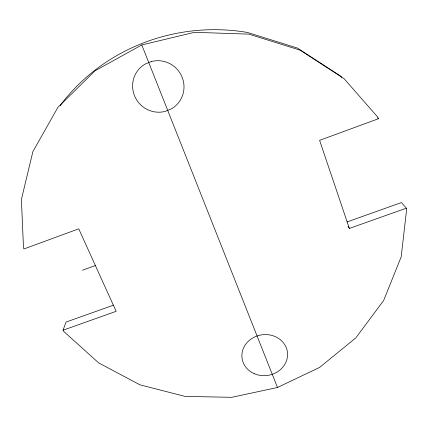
<?xml version="1.0" encoding="UTF-8"?>
<svg xmlns="http://www.w3.org/2000/svg" width="428" height="428" viewBox="0 0 428 428"><rect width="100%" height="100%" fill="white"/><g stroke="black" fill="none" stroke-linecap="round" stroke-linejoin="round"><path stroke-width="0.64" d="M347.065 221.939L401.453 202.556L406.349 208.179L406.6 209.741L401.17 256.907L383.665 300.461L355.786 337.933L319.62 367.401L277.483 387.49L231.81 397.307L185.094 396.414L139.87 384.804L98.675 362.912L64.002 331.657L63.044 330.202L66.03 322.075L113.586 305.132M60.289 105.753L61.263 104.025A188.534 179.567 -3.9 0 1 247.475 32.458L297.455 48.075L340.474 75.97L341.785 77.463M406.349 208.179L349.355 228.44L319.604 140.347L378.496 118.717L377.747 117.128L344.107 78.704L300.028 50.13L248.78 34.128L194.505 32.319L141.786 44.951L95.005 70.813L57.855 107.46L32.886 151.587L21.4 199.496L23.486 247.561L23.941 248.952L78.731 228.83L116.148 311.327L63.044 330.202M82.454 270.223L95.487 265.504M377.517 117.898L378.496 118.717M348.066 226.235L349.355 228.44M141.786 44.951L277.483 387.49M151.266 61.546L145.049 64.13A25.98 25.493 48.4 0 0 134.708 96.22A25.98 25.493 48.4 0 0 165.251 111.387L171.366 108.889A25.98 25.493 48.4 0 0 181.932 76.746A25.98 25.493 48.4 0 0 151.266 61.546M254.644 373.837A22.903 20.501 -8.1 0 0 287.53 353.105A22.903 20.501 -8.1 0 0 251.996 338.414A22.903 20.501 -8.1 0 0 254.644 373.837"/></g></svg>
